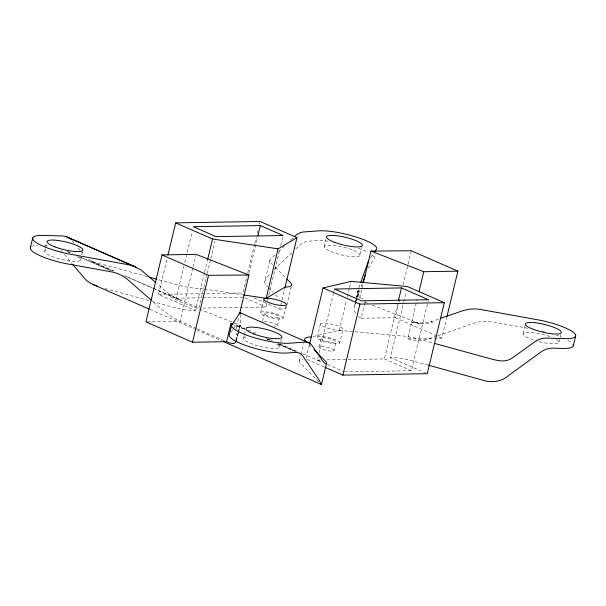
<?xml version="1.0" encoding="UTF-8"?>
<svg xmlns="http://www.w3.org/2000/svg" width="606" height="606" viewBox="0 0 606 606"><rect width="100%" height="100%" fill="white"/><g stroke="black" fill="none" stroke-linecap="round" stroke-linejoin="round"><path stroke-width="0.45" stroke-dasharray="3.03 2.27" d="M240.62 314.522L240.362 325.301L238.552 326.975L235.711 326.187A25.785 5.537 13.5 0 0 234.764 325.627M236.204 340.14L236.332 332.702M236.401 328.982L236.393 326.157L235.84 325.407A38.564 2.924 -75.5 0 0 235.219 326.096L233.204 329.134M358.055 290.145L357.608 293.842L358.123 297.425M274.897 255.05L270.609 259.232L269.784 260.875A25.785 5.537 13.5 0 0 270.768 262.671L272.7 264.633M269.852 260.474L264.678 282.116L265.148 284.222L267.61 286.873M355.964 300.175C354.775 304.659 352.874 310.174 356.04 314.347M355.48 302.447L356.123 299.705M356.343 298.788L358.275 290.569L358.411 294.546L360.646 297.834A25.785 5.537 13.5 0 0 364.744 299.993M354.707 305.401L355.699 301.538M355.911 300.621L356.555 297.887M356.775 296.978L358.275 290.6L356.805 296.69M236.135 341.595L238.09 333.421M238.31 332.52L239.915 325.854L238.378 332.118M44.73 251.225L45.374 248.558M45.586 247.665L46.442 244.104M80.537 259.997L82.461 251.982M204.419 272.927L195.39 310.537L158.514 294.402L167.104 258.641M207.063 274.23L198.919 308.159L176.194 298.205L183.898 266.117M184.777 262.451L192.041 232.189M192.829 267.958L180.027 321.286L146.887 321.831M193.049 267.049L195.874 255.262M204.639 272.011L207.275 261.012M207.282 273.314L210.585 259.557M210.805 258.641L214.986 241.226M247.543 273.715L242.915 292.993L205.404 293.622M247.763 272.791L254.588 244.385M254.808 243.468L256.346 237.052M257.224 233.393L258.323 228.81M259.429 224.228L259.868 222.394M248.915 273.253L257.505 237.491M234.469 323.877L237.158 323.998L238.9 316.741M243.635 338.307L244.279 335.641M244.491 334.747L245.347 331.187M260.663 312.567L263.898 299.099M262.542 321.263L264.39 313.552M202.692 308.09L265.92 307.045L267.238 301.538M267.458 300.621L267.897 298.788M268.784 295.122L279.79 249.278M280.669 245.612L282.873 236.438M254.065 297.872L279.783 309.136L281.767 300.871M281.987 299.955L285.078 287.1M277.359 325.801L279.411 317.233A7.734 1.659 13.5 0 0 268.625 313.105A7.734 1.659 13.5 0 0 267.67 315.84A7.734 1.659 13.5 0 0 279.411 317.233M283.146 318.211A11.605 2.492 13.5 0 0 267.254 311.999A11.605 2.492 13.5 0 0 265.314 315.961A11.605 2.492 13.5 0 0 283.146 318.211L286.38 304.742M286.85 305.303L291.259 286.941M279.442 347.079L281.366 339.065M324.21 246.581L325.914 239.461M299.372 360.956L300.69 355.449M300.917 354.533L303.561 343.511M306.212 358.048L309.522 344.269M317.256 337.345L320.491 323.877M318.93 346.897L320.983 338.33M320.809 361.517L317.43 360.04L318.089 357.305M319.18 352.76L333.391 293.584M333.611 292.668L334.262 289.941M333.951 350.579A7.734 1.659 13.5 0 0 323.157 346.45A7.734 1.659 13.5 0 0 322.21 349.185A7.734 1.659 13.5 0 0 333.951 350.579L336.012 342.004A7.734 1.659 13.5 0 0 325.217 337.883A7.734 1.659 13.5 0 0 324.263 340.61A7.734 1.659 13.5 0 0 336.012 342.004M313.09 336.497L339.284 330.331L346.465 300.402M347.336 296.773L349.298 288.607M349.518 287.706L351.041 281.358M360.009 255.353A18.438 3.962 13.5 0 0 339.398 246.331A18.438 3.962 13.5 0 0 325.414 248.649L329.914 251.21L336.853 253.656A18.438 3.962 13.5 0 0 360.009 255.353L361.933 247.339M339.739 342.988A11.605 2.492 13.5 0 0 323.846 336.777A11.605 2.492 13.5 0 0 321.907 340.739A11.605 2.492 13.5 0 0 339.739 342.988L342.973 329.52A11.605 2.492 13.5 0 0 327.081 323.309A11.605 2.492 13.5 0 0 325.142 327.27A11.605 2.492 13.5 0 0 342.973 329.52M359.638 298.213L363.123 283.699M368.175 267.996A38.557 2.924 -75.5 0 1 368.425 267.579L374.463 258.436L375.531 253.982M358.305 316.635L361.153 318.271L364.6 303.909M364.82 303.008L365.463 300.318M326.869 359.881L384.431 358.926L398.203 301.568M361.153 318.271L395.241 317.703L398.756 303.038M398.975 302.121L399.642 299.372M403.164 284.699L411.307 250.778M426.404 373.326L390.393 357.563L403.52 302.871M403.74 301.97L406.134 291.994M436.949 335.989C427.821 339.451 417.216 342.504 407.709 338.656L417.246 298.932M344.45 371.864L411.451 370.751L428.275 300.652M407.709 338.656L441.797 338.087L446.758 317.408M523.114 333.664L525.038 325.649M558.921 342.435L559.989 337.981M560.202 337.087L560.845 334.421M236.401 340.193L238.544 331.429M238.756 330.55L240.309 325.422L239.408 326.657L240.12 325.733L238.476 325.581M236.189 341.072L238.158 333.02M264.799 281.517L266.92 277.578L270.518 273.117M358.858 287.782L360.388 283.396M355.055 304.273L355.964 301.659M356.267 300.788L357.176 298.182M357.479 297.311L359.903 290.35M361.115 286.865L362.327 283.381M231.197 332.179L232.704 329.891M370.425 258.323L373.372 253.853M239.408 326.657L240.256 325.543M274.276 269.481L291.728 252.8M295.758 248.952L298.447 246.392A26.013 14.188 -68.3 0 1 308.287 241.241L316.658 240.627A33.232 7.136 13.5 0 1 328.952 241.264M278.518 251.619L284.517 245.922M290.509 240.218L293.842 237.052M437.827 335.686L475.589 322.619L481.043 321.506L486.694 321.233A38.557 36.398 -37.5 0 1 492.33 321.816L528.046 328.27M438.396 319.074C430.002 322.998 420.534 323.915 411.504 322.021L421.685 323.801L428.745 323.551M158.514 294.402L204.464 293.637M176.194 298.205L243.195 297.091L265.92 307.045M317.43 360.04L320.263 359.994M44.208 245.316L49.434 245.468M339.284 330.331L395.68 335.519A25.785 5.537 13.5 0 1 419.155 339.171L433.669 343.163M357.646 292.509L358.131 292.562L357.654 292.425M203.487 288.926L200.677 288.501A25.785 5.537 13.5 0 1 177.21 284.85L157.242 279.366M204.419 289.062L242.779 294.811M412.451 322.172L420.549 323.657M147.258 276.624L106.421 265.405A25.785 5.537 13.5 0 0 99.445 263.708L92.347 261.678L86.703 258.179M428.351 365.191L413.86 361.206A25.785 5.537 13.5 0 0 390.393 357.563M104.899 288.479L151.091 301.167M151.992 301.417L171.915 306.894A25.785 5.537 13.5 0 0 195.39 310.537M533.356 339.981L527.538 337.693L524.319 335.724A18.438 3.962 13.5 0 1 529.795 332.308A18.438 3.962 13.5 0 1 551.104 336.989M364.486 302.091L367.13 303.121M372.41 305.189L412.019 320.695A25.785 5.537 13.5 0 0 418.466 323.149M231.871 321.93L184.338 303.326A25.785 5.537 13.5 0 0 177.891 300.871L168.642 295.713M232.757 322.278L237.158 323.998M153.53 288.471L180.58 300.258M91.089 261.133L114.466 271.337M123.988 275.488L175.066 297.781M67.016 251.467L70.447 252.96M79.015 256.694L110.716 270.526L79.689 256.929M395.241 317.703L441.797 338.087M384.431 358.926L411.451 370.751M327.566 364.479L342.761 371.13M238.802 325.793L244.695 328.278M248.263 329.937L257.686 333.982M269.405 339.193L273.283 340.83M279.798 343.738L297.546 351.48M302.742 353.768L322.225 362.312M92.347 261.678L113.89 271.109M126.813 276.775L152.667 288.092M67.637 251.649L72.796 253.914M269.579 340.064L266.14 338.557L269.572 340.102M278.192 343.829L295.41 351.374M266.064 338.572L269.503 340.08M278.093 343.852L295.274 351.397L278.139 343.867M306.848 359.335L323.998 366.842M196.405 328.452L180.027 321.286C169.582 316.59 160.908 308.848 152.47 301.296M197.268 328.831L224.856 340.913M149.909 309.408L195.836 329.52M196.7 329.899L221.826 340.898M236.143 325.414L244.71 329.187M178.52 299.409L169.021 294.039L157.022 283.638M77.25 256.618L79.325 257.936A18.438 3.962 13.5 0 1 61.327 259.368A18.438 3.962 13.5 0 1 47.071 250.036M276.76 344.034L278.237 345.019A18.438 3.962 13.5 0 1 258.898 346.109A18.438 3.962 13.5 0 1 247.483 336.951M275.283 267.254L285.608 277.73M268.269 287.547L272.905 292.243M275.548 294.933L279.517 298.955M309.461 344.988L310.757 346.299M318.832 381.901L300.303 363.1A25.785 5.537 13.5 0 1 302.614 359.237M72.099 240.741L73.894 242.892M78.083 247.922L79.878 250.081M80.477 250.801L84.067 255.111M61.039 250.339L62.206 251.755M64.554 254.596L72.175 263.837M264.314 321.544A7.734 1.659 13.5 0 1 275.548 324.149A7.734 1.659 13.5 0 1 274.101 326.339M286.418 306.492A25.785 5.537 13.5 0 1 279.783 309.136M31.595 246.453A33.232 7.136 13.5 0 1 37.527 245.256M358.396 248.354A33.232 7.136 13.5 0 1 368.107 252.543M371.63 254.709A33.232 7.136 13.5 0 1 374.463 258.436M541.62 330.853A33.232 7.136 13.5 0 1 545.105 331.709M555.907 334.944A33.232 7.136 13.5 0 1 561.042 336.868M568.102 340.224A33.232 7.136 13.5 0 1 572.329 343.352M556.543 339.557A18.438 3.962 13.5 0 1 555.073 343.784A18.438 3.962 13.5 0 1 535.757 340.731M432.381 322.937L431.29 321.521L432.381 322.937M244.612 329.134L236.007 325.361L244.597 329.134"/><path stroke-width="0.91" d="M236.189 341.072C235.34 345.534 229.242 342.746 226.583 341.663L192.503 342.231L145.948 321.847L162.014 254.921L196.094 254.353L248.915 275.026L239.552 314.022M223.561 341.655L321.475 384.522L326.573 363.145A25.785 5.537 13.5 0 0 325.589 361.35L313.984 349.571M30.353 247.733L32.709 237.938M167.983 254.975L175.687 222.879L260.088 221.478L296.955 237.62L285.078 287.1L266.17 298.319L243.718 294.955M207.494 260.095L212.554 239.022L175.687 222.879M192.503 342.231L208.57 275.306L248.915 275.026M226.583 341.663L230.894 323.71L232.681 323.793M240.582 313.575L240.029 312.832A38.557 2.924 -75.5 0 0 239.4 313.529L231.537 325.43L229.189 335.224A33.232 7.136 13.5 0 0 250.801 347.155A33.232 7.136 13.5 0 0 286.994 353.033L295.364 352.419A26.013 14.188 -68.3 0 1 303.045 356.283L318.915 379.773L321.475 384.522L320.96 383.962M257.944 235.658L260.36 225.576L283.093 235.522L216.092 236.635L193.367 226.689L260.36 225.576M266.17 298.319L278.048 248.839L296.955 237.62M309.522 344.269L323.043 287.948L351.041 281.358L407.437 286.547L444.312 302.689L427.26 373.697L342.86 375.106L324.854 367.221M363.342 282.79L370.963 251.051L411.307 250.778L457.863 271.155L446.978 316.506M342.86 375.106L359.911 304.091L444.312 302.689M398.422 300.659L401.483 287.918L428.495 299.743L361.502 300.856L334.482 289.032L401.483 287.918M418.988 291.675L423.776 271.723L457.863 271.155M573.291 345.928L575.647 336.133M360.691 282.517L368.122 262.065M362.63 282.51L365.456 274.404M326.528 363.486C325.142 364.729 323.445 361.88 322.65 360.956L312.37 345.928A26.013 14.188 -68.3 0 0 304.72 342.11L289.342 343.238A33.232 7.136 13.5 0 1 253.156 337.36A33.232 7.136 13.5 0 1 231.537 325.43M374.849 251.619L376.811 248.642A33.232 7.136 13.5 0 0 355.199 236.711A33.232 7.136 13.5 0 0 319.006 230.833L303.629 231.962A26.013 14.188 -68.3 0 0 294.493 236.461M440.168 318.461L464.105 310.287L469.536 309.189L475.149 308.924A38.557 36.398 -37.5 0 1 480.755 309.507L540.476 320.294A33.232 7.136 13.5 0 1 572.958 332.043A33.232 7.136 13.5 0 1 565.277 338.648L546.074 338.103A26.013 18.165 -64.1 0 0 534.113 342.238L512.653 357.76C508.184 361.1 502.215 361.509 496.92 360.312A25.785 5.537 13.5 0 1 489.936 358.623L434.578 343.413M212.554 239.022L278.048 248.839M149.076 277.124L156.333 279.116M428.351 365.191L481.778 379.871C490.708 383.053 501.041 382.113 508.351 375.697L540.446 352.336A26.013 18.165 -64.1 0 1 552.475 348.147L562.929 348.442A33.232 7.136 13.5 0 0 573.026 344.291M96.884 286.017L90.597 283.328L86.552 280.578L72.765 264.549M155.636 282.434L141.084 270.011L133.002 265.973A38.557 36.405 -37.5 0 0 127.593 264.564L67.88 253.778A33.232 7.136 13.5 0 1 35.398 242.029A33.232 7.136 13.5 0 1 43.071 235.423L62.282 235.969A26.013 18.165 -64.1 0 1 70.501 239.112M370.963 251.051L423.776 271.723M68.69 237.802L136.403 267.352M323.043 287.948L359.911 304.091M162.014 254.921L208.57 275.306M66.698 236.832L134.729 266.617M240.196 312.794L309.772 343.352M92.718 284.373L149.046 309.03M151.046 300.046L126.29 278.381L121.768 275.45L116.685 273.238A38.564 36.405 -37.5 0 0 111.322 271.844L65.524 263.572A33.232 7.136 13.5 0 1 30.785 247.043M286.896 279.033L290.766 282.964A25.785 5.537 13.5 0 1 285.078 287.1M306.886 342.367L305.591 341.057A25.785 5.537 13.5 0 1 311.279 336.928M230.894 323.71A25.785 5.537 13.5 0 1 232.969 324.672M368.13 262.042A38.557 2.924 -75.5 0 1 368.698 260.951M268.549 302.5A11.605 2.492 13.5 0 0 286.38 304.742A11.605 2.492 13.5 0 0 270.488 298.531A11.605 2.492 13.5 0 0 268.549 302.5M253.808 333.959A18.438 3.962 13.5 0 0 281.79 337.284A18.438 3.962 13.5 0 0 256.073 327.452A18.438 3.962 13.5 0 0 253.808 333.959M54.896 246.877A18.438 3.962 13.5 0 0 82.886 250.202A18.438 3.962 13.5 0 0 57.169 240.37A18.438 3.962 13.5 0 0 54.896 246.877M334.376 242.233A18.438 3.962 13.5 0 0 362.365 245.559A18.438 3.962 13.5 0 0 336.641 235.726A18.438 3.962 13.5 0 0 334.376 242.233M533.288 329.316A18.438 3.962 13.5 0 0 561.27 332.641A18.438 3.962 13.5 0 0 535.553 322.809A18.438 3.962 13.5 0 0 533.288 329.316"/></g></svg>
